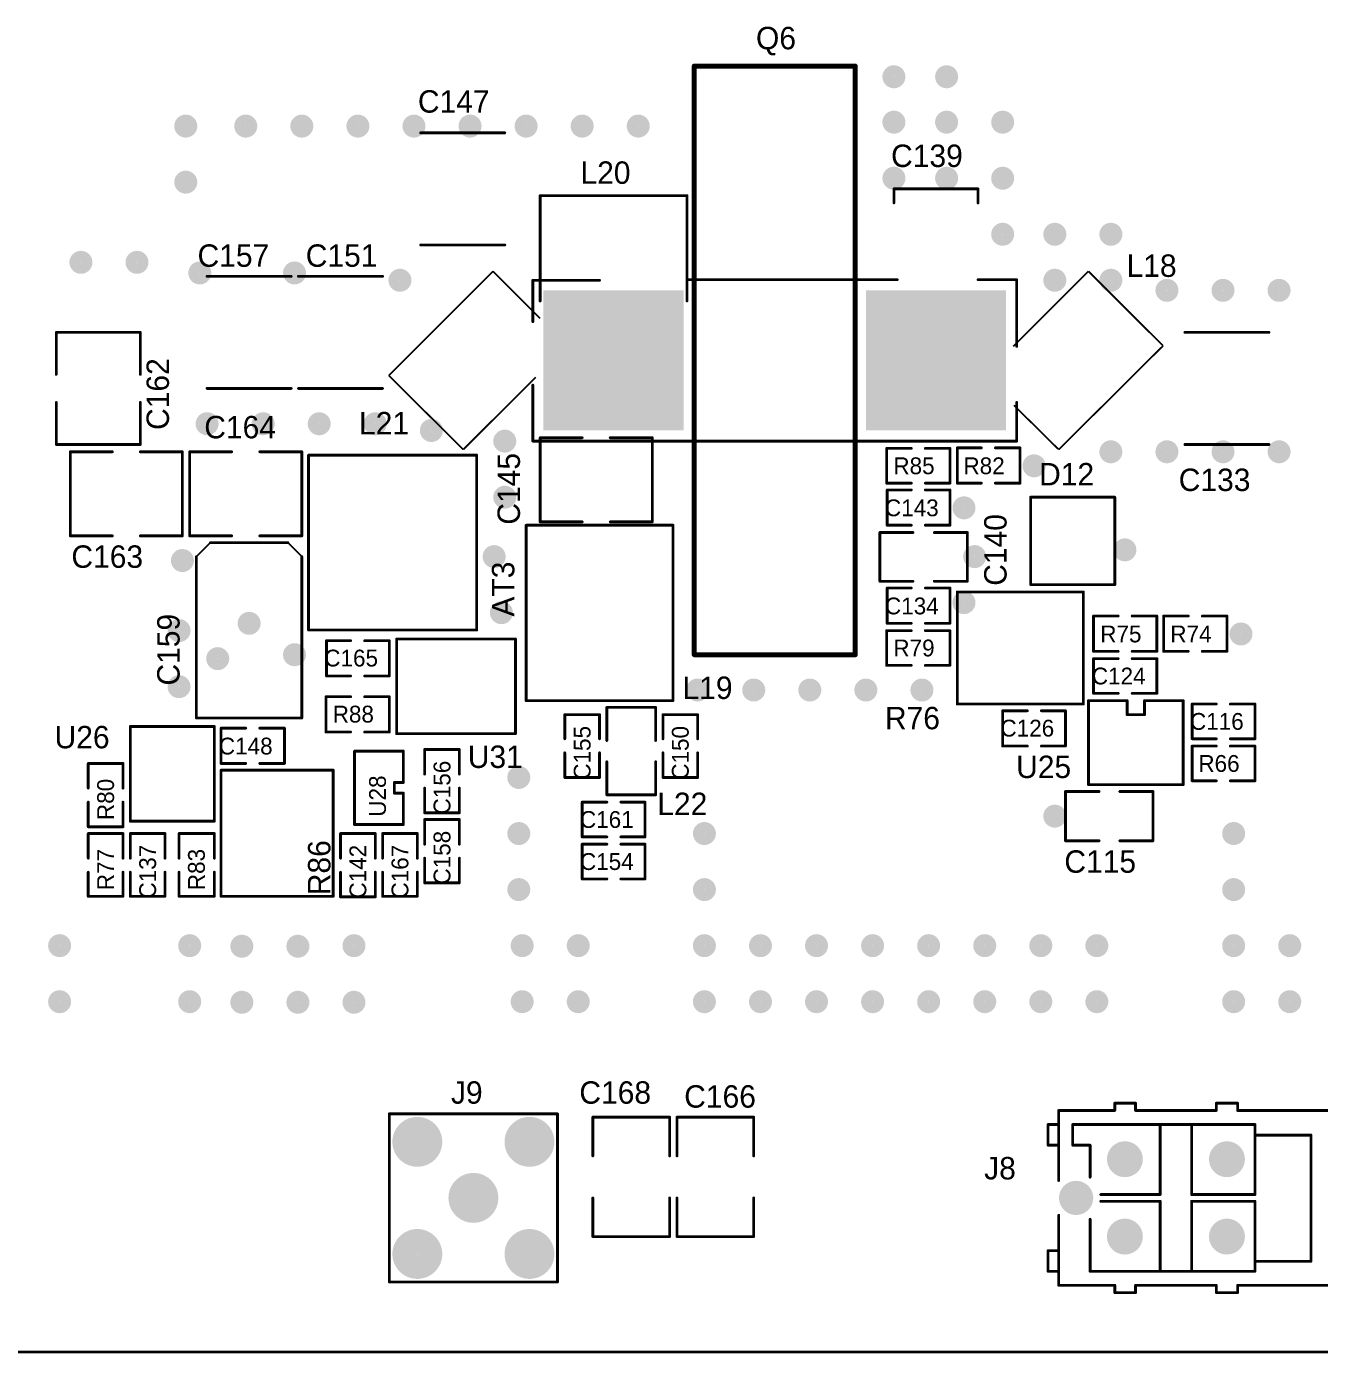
# Model space of a CAD drawing. Extents: x 3.3 to 12.8, y -4.6 to 5.5.
# Drawn here: x 7.403 to 9.709, y 0.598 to 2.965 of the extents above; entities that cross this region are included whole.
import ezdxf

# ---------------------------------------------------------------- set-up
doc = ezdxf.new("R2010")
doc.units = 0
doc.header["$MEASUREMENT"] = 0
for name, color, linetype in [('1', 5, 'CONTINUOUS'), ('12', 1, 'CONTINUOUS'), ('5', 7, 'CONTINUOUS')]:
    doc.layers.add(name, color=color, linetype=linetype)

msp = doc.modelspace()

# ---------------------------------------------------------------- linework, layer by layer
at = {"layer": '1', "const_width": 0.003}
for points in [[(8.106, 2.776), (8.256, 2.776, -1), (8.256, 2.774), (8.106, 2.774, -1), (8.106, 2.776)], [(8.95, 2.676), (9.1, 2.676, -1), (9.1, 2.674), (8.95, 2.674, -1), (8.95, 2.676)], [(8.951, 2.675), (8.951, 2.65, -1), (8.949, 2.65), (8.949, 2.675, -1), (8.951, 2.675)], [(9.101, 2.675), (9.101, 2.663, -1), (9.099, 2.663), (9.099, 2.675, -1), (9.101, 2.675)], [(8.318, 2.475), (8.318, 2.663, -1), (8.32, 2.663), (8.32, 2.475, -1), (8.318, 2.475)], [(8.581, 2.662), (8.319, 2.662, -1), (8.319, 2.664), (8.581, 2.664, -1), (8.581, 2.662)], [(8.582, 2.663), (8.582, 2.475, -1), (8.58, 2.475), (8.58, 2.663, -1), (8.582, 2.663)], [(8.95, 2.651), (8.95, 2.651, -1), (8.95, 2.649), (8.95, 2.649, -1), (8.95, 2.651)], [(9.099, 2.65), (9.099, 2.663, -1), (9.101, 2.663), (9.101, 2.65, -1), (9.099, 2.65)], [(9.1, 2.664), (9.1, 2.664, -1), (9.1, 2.662), (9.1, 2.662, -1), (9.1, 2.664)], [(8.106, 2.576), (8.256, 2.576, -1), (8.256, 2.574), (8.106, 2.574, -1), (8.106, 2.576)], [(7.725, 2.52), (7.875, 2.52, -1), (7.875, 2.518), (7.725, 2.518, -1), (7.725, 2.52)], [(7.888, 2.52), (8.038, 2.52, -1), (8.038, 2.518), (7.888, 2.518, -1), (7.888, 2.52)], [(8.235, 2.528), (8.049, 2.342, -1), (8.049, 2.342), (8.235, 2.528, -1), (8.235, 2.528)], [(8.235, 2.528), (8.319, 2.444, -1), (8.319, 2.444), (8.235, 2.528, -1), (8.235, 2.528)], [(8.305, 2.438), (8.305, 2.512, -1), (8.307, 2.512), (8.307, 2.438, -1), (8.305, 2.438)], [(8.306, 2.513), (8.425, 2.513, -1), (8.425, 2.511), (8.306, 2.511, -1), (8.306, 2.513)], [(8.956, 2.512), (8.581, 2.512, -1), (8.581, 2.514), (8.956, 2.514, -1), (8.956, 2.512)], [(9.169, 2.512), (9.1, 2.512, -1), (9.1, 2.514), (9.169, 2.514, -1), (9.169, 2.512)], [(9.297, 2.528), (9.163, 2.394, -1), (9.163, 2.394), (9.297, 2.528, -1), (9.297, 2.528)], [(9.168, 2.394), (9.168, 2.513, -1), (9.17, 2.513), (9.17, 2.394, -1), (9.168, 2.394)], [(9.297, 2.528), (9.43, 2.395, -1), (9.43, 2.395), (9.297, 2.528, -1), (9.297, 2.528)], [(7.456, 2.42), (7.606, 2.42, -1), (7.606, 2.418), (7.456, 2.418, -1), (7.456, 2.42)], [(7.455, 2.344), (7.455, 2.419, -1), (7.457, 2.419), (7.457, 2.344, -1), (7.455, 2.344)], [(7.605, 2.344), (7.605, 2.419, -1), (7.607, 2.419), (7.607, 2.344, -1), (7.605, 2.344)], [(9.619, 2.418), (9.469, 2.418, -1), (9.469, 2.42), (9.619, 2.42, -1), (9.619, 2.418)], [(9.43, 2.395), (9.244, 2.21, -1), (9.244, 2.21), (9.43, 2.395, -1), (9.43, 2.395)], [(8.182, 2.21), (8.049, 2.342, -1), (8.049, 2.342), (8.182, 2.21, -1), (8.182, 2.21)], [(7.725, 2.32), (7.875, 2.32, -1), (7.875, 2.318), (7.725, 2.318, -1), (7.725, 2.32)], [(7.888, 2.32), (8.038, 2.32, -1), (8.038, 2.318), (7.888, 2.318, -1), (7.888, 2.32)], [(8.305, 2.333), (8.182, 2.21, -1), (8.182, 2.21), (8.305, 2.333, -1), (8.305, 2.333)], [(8.311, 2.339), (8.305, 2.333, -1), (8.305, 2.333), (8.311, 2.339, -1), (8.311, 2.339)], [(8.305, 2.225), (8.305, 2.325, -1), (8.307, 2.325), (8.307, 2.225, -1), (8.305, 2.225)], [(7.457, 2.294), (7.457, 2.219, -1), (7.455, 2.219), (7.455, 2.294, -1), (7.457, 2.294)], [(7.607, 2.294), (7.607, 2.219, -1), (7.605, 2.219), (7.605, 2.294, -1), (7.607, 2.294)], [(9.168, 2.225), (9.168, 2.294, -1), (9.17, 2.294), (9.17, 2.225, -1), (9.168, 2.225)], [(9.244, 2.21), (9.164, 2.289, -1), (9.164, 2.289), (9.244, 2.21, -1), (9.244, 2.21)], [(8.306, 2.226), (9.169, 2.226, -1), (9.169, 2.224), (8.306, 2.224, -1), (8.306, 2.226)], [(8.318, 2.081), (8.318, 2.231, -1), (8.32, 2.231), (8.32, 2.081, -1), (8.318, 2.081)], [(8.394, 2.23), (8.319, 2.23, -1), (8.319, 2.232), (8.394, 2.232, -1), (8.394, 2.23)], [(8.444, 2.232), (8.519, 2.232, -1), (8.519, 2.23), (8.444, 2.23, -1), (8.444, 2.232)], [(8.518, 2.081), (8.518, 2.231, -1), (8.52, 2.231), (8.52, 2.081, -1), (8.518, 2.081)], [(7.456, 2.22), (7.606, 2.22, -1), (7.606, 2.218), (7.456, 2.218, -1), (7.456, 2.22)], [(7.482, 2.206), (7.482, 2.056, -1), (7.48, 2.056), (7.48, 2.206, -1), (7.482, 2.206)], [(7.556, 2.205), (7.481, 2.205, -1), (7.481, 2.207), (7.556, 2.207, -1), (7.556, 2.205)], [(7.606, 2.207), (7.681, 2.207, -1), (7.681, 2.205), (7.606, 2.205, -1), (7.606, 2.207)], [(7.682, 2.206), (7.682, 2.056, -1), (7.68, 2.056), (7.68, 2.206, -1), (7.682, 2.206)], [(7.695, 2.206), (7.695, 2.056, -1), (7.693, 2.056), (7.693, 2.206, -1), (7.695, 2.206)], [(7.769, 2.205), (7.694, 2.205, -1), (7.694, 2.207), (7.769, 2.207, -1), (7.769, 2.205)], [(7.819, 2.207), (7.894, 2.207, -1), (7.894, 2.205), (7.819, 2.205, -1), (7.819, 2.207)], [(7.895, 2.206), (7.895, 2.056, -1), (7.893, 2.056), (7.893, 2.206, -1), (7.895, 2.206)], [(7.906, 2.201), (8.206, 2.201, -1), (8.206, 2.199), (7.906, 2.199, -1), (7.906, 2.201)], [(7.905, 1.888), (7.905, 2.2, -1), (7.907, 2.2), (7.907, 1.888, -1), (7.905, 1.888)], [(8.205, 1.888), (8.205, 2.2, -1), (8.207, 2.2), (8.207, 1.888, -1), (8.205, 1.888)], [(8.938, 2.212), (8.938, 2.15, -1), (8.936, 2.15), (8.936, 2.212, -1), (8.938, 2.212)], [(8.937, 2.213), (8.981, 2.213, -1), (8.981, 2.211), (8.937, 2.211, -1), (8.937, 2.213)], [(9.05, 2.211), (9.006, 2.211, -1), (9.006, 2.213), (9.05, 2.213, -1), (9.05, 2.211)], [(9.051, 2.212), (9.051, 2.15, -1), (9.049, 2.15), (9.049, 2.212, -1), (9.051, 2.212)], [(9.062, 2.15), (9.062, 2.213, -1), (9.064, 2.213), (9.064, 2.15, -1), (9.062, 2.15)], [(9.063, 2.214), (9.106, 2.214, -1), (9.106, 2.212), (9.063, 2.212, -1), (9.063, 2.214)], [(9.175, 2.212), (9.131, 2.212, -1), (9.131, 2.214), (9.175, 2.214, -1), (9.175, 2.212)], [(9.174, 2.15), (9.174, 2.213, -1), (9.176, 2.213), (9.176, 2.15, -1), (9.174, 2.15)], [(9.619, 2.218), (9.469, 2.218, -1), (9.469, 2.22), (9.619, 2.22, -1), (9.619, 2.218)], [(8.937, 2.151), (8.981, 2.151, -1), (8.981, 2.149), (8.937, 2.149, -1), (8.937, 2.151)], [(8.937, 2.075), (8.937, 2.138, -1), (8.939, 2.138), (8.939, 2.075, -1), (8.937, 2.075)], [(8.938, 2.139), (8.981, 2.139, -1), (8.981, 2.137), (8.938, 2.137, -1), (8.938, 2.139)], [(9.05, 2.149), (9.006, 2.149, -1), (9.006, 2.151), (9.05, 2.151, -1), (9.05, 2.149)], [(9.05, 2.137), (9.006, 2.137, -1), (9.006, 2.139), (9.05, 2.139, -1), (9.05, 2.137)], [(9.049, 2.075), (9.049, 2.138, -1), (9.051, 2.138), (9.051, 2.075, -1), (9.049, 2.075)], [(9.063, 2.151), (9.106, 2.151, -1), (9.106, 2.149), (9.063, 2.149, -1), (9.063, 2.151)], [(9.175, 2.149), (9.131, 2.149, -1), (9.131, 2.151), (9.175, 2.151, -1), (9.175, 2.149)], [(9.193, 1.969), (9.193, 2.125, -1), (9.195, 2.125), (9.195, 1.969, -1), (9.193, 1.969)], [(9.344, 2.124), (9.194, 2.124, -1), (9.194, 2.126), (9.344, 2.126, -1), (9.344, 2.124)], [(9.343, 1.969), (9.343, 2.125, -1), (9.345, 2.125), (9.345, 1.969, -1), (9.343, 1.969)], [(8.394, 2.08), (8.319, 2.08, -1), (8.319, 2.082), (8.394, 2.082, -1), (8.394, 2.08)], [(8.444, 2.082), (8.519, 2.082, -1), (8.519, 2.08), (8.444, 2.08, -1), (8.444, 2.082)], [(8.556, 2.074), (8.294, 2.074, -1), (8.294, 2.076), (8.556, 2.076, -1), (8.556, 2.074)], [(8.293, 1.762), (8.293, 2.075, -1), (8.295, 2.075), (8.295, 1.762, -1), (8.293, 1.762)], [(8.555, 1.762), (8.555, 2.075, -1), (8.557, 2.075), (8.557, 1.762, -1), (8.555, 1.762)], [(8.926, 2.062), (8.926, 1.975, -1), (8.924, 1.975), (8.924, 2.062, -1), (8.926, 2.062)], [(8.984, 2.061), (8.925, 2.061, -1), (8.925, 2.063), (8.984, 2.063, -1), (8.984, 2.061)], [(8.938, 2.076), (8.981, 2.076, -1), (8.981, 2.074), (8.938, 2.074, -1), (8.938, 2.076)], [(9.05, 2.074), (9.006, 2.074, -1), (9.006, 2.076), (9.05, 2.076, -1), (9.05, 2.074)], [(9.022, 2.063), (9.081, 2.063, -1), (9.081, 2.061), (9.022, 2.061, -1), (9.022, 2.063)], [(9.08, 1.975), (9.08, 2.062, -1), (9.082, 2.062), (9.082, 1.975, -1), (9.08, 1.975)], [(7.556, 2.055), (7.481, 2.055, -1), (7.481, 2.057), (7.556, 2.057, -1), (7.556, 2.055)], [(7.606, 2.057), (7.681, 2.057, -1), (7.681, 2.055), (7.606, 2.055, -1), (7.606, 2.057)], [(7.769, 2.055), (7.694, 2.055, -1), (7.694, 2.057), (7.769, 2.057, -1), (7.769, 2.055)], [(7.706, 2.019), (7.731, 2.044, -1), (7.731, 2.044), (7.706, 2.019, -1), (7.706, 2.019)], [(7.869, 2.043), (7.731, 2.043, -1), (7.731, 2.045), (7.869, 2.045, -1), (7.869, 2.043)], [(7.819, 2.057), (7.894, 2.057, -1), (7.894, 2.055), (7.819, 2.055, -1), (7.819, 2.057)], [(7.894, 2.019), (7.869, 2.044, -1), (7.869, 2.044), (7.894, 2.019, -1), (7.894, 2.019)], [(7.705, 1.731), (7.705, 2.019, -1), (7.707, 2.019), (7.707, 1.731, -1), (7.705, 1.731)], [(7.893, 1.731), (7.893, 2.019, -1), (7.895, 2.019), (7.895, 1.731, -1), (7.893, 1.731)], [(8.984, 1.974), (8.925, 1.974, -1), (8.925, 1.976), (8.984, 1.976, -1), (8.984, 1.974)], [(8.937, 1.9), (8.937, 1.963, -1), (8.939, 1.963), (8.939, 1.9, -1), (8.937, 1.9)], [(8.938, 1.964), (8.981, 1.964, -1), (8.981, 1.962), (8.938, 1.962, -1), (8.938, 1.964)], [(9.05, 1.962), (9.006, 1.962, -1), (9.006, 1.964), (9.05, 1.964, -1), (9.05, 1.962)], [(9.022, 1.976), (9.081, 1.976, -1), (9.081, 1.974), (9.022, 1.974, -1), (9.022, 1.976)], [(9.049, 1.9), (9.049, 1.963, -1), (9.051, 1.963), (9.051, 1.9, -1), (9.049, 1.9)], [(9.344, 1.968), (9.194, 1.968, -1), (9.194, 1.97), (9.344, 1.97, -1), (9.344, 1.968)], [(9.063, 1.957), (9.288, 1.957, -1), (9.288, 1.955), (9.063, 1.955, -1), (9.063, 1.957)], [(9.064, 1.956), (9.064, 1.756, -1), (9.062, 1.756), (9.062, 1.956, -1), (9.064, 1.956)], [(9.289, 1.956), (9.289, 1.756, -1), (9.287, 1.756), (9.287, 1.956, -1), (9.289, 1.956)], [(8.938, 1.901), (8.981, 1.901, -1), (8.981, 1.899), (8.938, 1.899, -1), (8.938, 1.901)], [(9.05, 1.899), (9.006, 1.899, -1), (9.006, 1.901), (9.05, 1.901, -1), (9.05, 1.899)], [(9.307, 1.913), (9.307, 1.85, -1), (9.305, 1.85), (9.305, 1.913, -1), (9.307, 1.913)], [(9.306, 1.914), (9.35, 1.914, -1), (9.35, 1.912), (9.306, 1.912, -1), (9.306, 1.914)], [(9.419, 1.912), (9.375, 1.912, -1), (9.375, 1.914), (9.419, 1.914, -1), (9.419, 1.912)], [(9.42, 1.913), (9.42, 1.85, -1), (9.418, 1.85), (9.418, 1.913, -1), (9.42, 1.913)], [(9.432, 1.913), (9.432, 1.85, -1), (9.43, 1.85), (9.43, 1.913, -1), (9.432, 1.913)], [(9.431, 1.914), (9.475, 1.914, -1), (9.475, 1.912), (9.431, 1.912, -1), (9.431, 1.914)], [(9.544, 1.912), (9.5, 1.912, -1), (9.5, 1.914), (9.544, 1.914, -1), (9.544, 1.912)], [(9.545, 1.913), (9.545, 1.85, -1), (9.543, 1.85), (9.543, 1.913, -1), (9.545, 1.913)], [(7.906, 1.889), (8.206, 1.889, -1), (8.206, 1.887), (7.906, 1.887, -1), (7.906, 1.889)], [(7.937, 1.806), (7.937, 1.869, -1), (7.939, 1.869), (7.939, 1.806, -1), (7.937, 1.806)], [(7.938, 1.87), (7.981, 1.87, -1), (7.981, 1.868), (7.938, 1.868, -1), (7.938, 1.87)], [(8.05, 1.868), (8.006, 1.868, -1), (8.006, 1.87), (8.05, 1.87, -1), (8.05, 1.868)], [(8.049, 1.806), (8.049, 1.869, -1), (8.051, 1.869), (8.051, 1.806, -1), (8.049, 1.806)], [(8.063, 1.873), (8.275, 1.873, -1), (8.275, 1.871), (8.063, 1.871, -1), (8.063, 1.873)], [(8.062, 1.703), (8.062, 1.872, -1), (8.064, 1.872), (8.064, 1.703, -1), (8.062, 1.703)], [(8.274, 1.703), (8.274, 1.872, -1), (8.276, 1.872), (8.276, 1.703, -1), (8.274, 1.703)], [(8.938, 1.887), (8.938, 1.825, -1), (8.936, 1.825), (8.936, 1.887, -1), (8.938, 1.887)], [(8.937, 1.888), (8.981, 1.888, -1), (8.981, 1.886), (8.937, 1.886, -1), (8.937, 1.888)], [(9.05, 1.886), (9.006, 1.886, -1), (9.006, 1.888), (9.05, 1.888, -1), (9.05, 1.886)], [(9.051, 1.887), (9.051, 1.825, -1), (9.049, 1.825), (9.049, 1.887, -1), (9.051, 1.887)], [(9.306, 1.851), (9.35, 1.851, -1), (9.35, 1.849), (9.306, 1.849, -1), (9.306, 1.851)], [(9.419, 1.849), (9.375, 1.849, -1), (9.375, 1.851), (9.419, 1.851, -1), (9.419, 1.849)], [(9.431, 1.851), (9.475, 1.851, -1), (9.475, 1.849), (9.431, 1.849, -1), (9.431, 1.851)], [(9.544, 1.849), (9.5, 1.849, -1), (9.5, 1.851), (9.544, 1.851, -1), (9.544, 1.849)], [(8.937, 1.826), (8.981, 1.826, -1), (8.981, 1.824), (8.937, 1.824, -1), (8.937, 1.826)], [(9.05, 1.824), (9.006, 1.824, -1), (9.006, 1.826), (9.05, 1.826, -1), (9.05, 1.824)], [(9.307, 1.837), (9.307, 1.775, -1), (9.305, 1.775), (9.305, 1.837, -1), (9.307, 1.837)], [(9.306, 1.838), (9.35, 1.838, -1), (9.35, 1.836), (9.306, 1.836, -1), (9.306, 1.838)], [(9.419, 1.836), (9.375, 1.836, -1), (9.375, 1.838), (9.419, 1.838, -1), (9.419, 1.836)], [(9.42, 1.837), (9.42, 1.775, -1), (9.418, 1.775), (9.418, 1.837, -1), (9.42, 1.837)], [(7.938, 1.807), (7.981, 1.807, -1), (7.981, 1.805), (7.938, 1.805, -1), (7.938, 1.807)], [(8.05, 1.805), (8.006, 1.805, -1), (8.006, 1.807), (8.05, 1.807, -1), (8.05, 1.805)], [(9.306, 1.776), (9.35, 1.776, -1), (9.35, 1.774), (9.306, 1.774, -1), (9.306, 1.776)], [(9.419, 1.774), (9.375, 1.774, -1), (9.375, 1.776), (9.419, 1.776, -1), (9.419, 1.774)], [(7.938, 1.769), (7.938, 1.706, -1), (7.936, 1.706), (7.936, 1.769, -1), (7.938, 1.769)], [(7.937, 1.77), (7.981, 1.77, -1), (7.981, 1.768), (7.937, 1.768, -1), (7.937, 1.77)], [(8.05, 1.768), (8.006, 1.768, -1), (8.006, 1.77), (8.05, 1.77, -1), (8.05, 1.768)], [(8.051, 1.769), (8.051, 1.706, -1), (8.049, 1.706), (8.049, 1.769, -1), (8.051, 1.769)], [(8.556, 1.761), (8.294, 1.761, -1), (8.294, 1.763), (8.556, 1.763, -1), (8.556, 1.761)], [(8.525, 1.749), (8.438, 1.749, -1), (8.438, 1.751), (8.525, 1.751, -1), (8.525, 1.749)], [(8.439, 1.75), (8.439, 1.691, -1), (8.437, 1.691), (8.437, 1.75, -1), (8.439, 1.75)], [(8.526, 1.75), (8.526, 1.691, -1), (8.524, 1.691), (8.524, 1.75, -1), (8.526, 1.75)], [(9.063, 1.757), (9.288, 1.757, -1), (9.288, 1.755), (9.063, 1.755, -1), (9.063, 1.757)], [(9.296, 1.612), (9.296, 1.762, -1), (9.298, 1.762), (9.298, 1.612, -1), (9.296, 1.612)], [(9.297, 1.763), (9.366, 1.763, -1), (9.366, 1.761), (9.297, 1.761, -1), (9.297, 1.763)], [(9.367, 1.762), (9.367, 1.737, -1), (9.365, 1.737), (9.365, 1.762, -1), (9.367, 1.762)], [(9.466, 1.761), (9.397, 1.761, -1), (9.397, 1.763), (9.466, 1.763, -1), (9.466, 1.761)], [(9.398, 1.762), (9.398, 1.737, -1), (9.396, 1.737), (9.396, 1.762, -1), (9.398, 1.762)], [(9.465, 1.612), (9.465, 1.762, -1), (9.467, 1.762), (9.467, 1.612, -1), (9.465, 1.612)], [(9.481, 1.694), (9.481, 1.756, -1), (9.483, 1.756), (9.483, 1.694, -1), (9.481, 1.694)], [(9.482, 1.757), (9.525, 1.757, -1), (9.525, 1.755), (9.482, 1.755, -1), (9.482, 1.757)], [(9.594, 1.755), (9.55, 1.755, -1), (9.55, 1.757), (9.594, 1.757, -1), (9.594, 1.755)], [(9.593, 1.694), (9.593, 1.756, -1), (9.595, 1.756), (9.595, 1.694, -1), (9.593, 1.694)], [(7.894, 1.73), (7.706, 1.73, -1), (7.706, 1.732), (7.894, 1.732, -1), (7.894, 1.73)], [(8.363, 1.738), (8.425, 1.738, -1), (8.425, 1.736), (8.363, 1.736, -1), (8.363, 1.738)], [(8.364, 1.737), (8.364, 1.694, -1), (8.362, 1.694), (8.362, 1.737, -1), (8.364, 1.737)], [(8.426, 1.737), (8.426, 1.694, -1), (8.424, 1.694), (8.424, 1.737, -1), (8.426, 1.737)], [(8.538, 1.738), (8.6, 1.738, -1), (8.6, 1.736), (8.538, 1.736, -1), (8.538, 1.738)], [(8.539, 1.737), (8.539, 1.694, -1), (8.537, 1.694), (8.537, 1.737, -1), (8.539, 1.737)], [(8.601, 1.737), (8.601, 1.694, -1), (8.599, 1.694), (8.599, 1.737, -1), (8.601, 1.737)], [(9.145, 1.744), (9.145, 1.681, -1), (9.143, 1.681), (9.143, 1.744, -1), (9.145, 1.744)], [(9.144, 1.745), (9.188, 1.745, -1), (9.188, 1.743), (9.144, 1.743, -1), (9.144, 1.745)], [(9.256, 1.743), (9.213, 1.743, -1), (9.213, 1.745), (9.256, 1.745, -1), (9.256, 1.743)], [(9.257, 1.744), (9.257, 1.681, -1), (9.255, 1.681), (9.255, 1.744, -1), (9.257, 1.744)], [(9.397, 1.736), (9.366, 1.736, -1), (9.366, 1.738), (9.397, 1.738, -1), (9.397, 1.736)], [(7.738, 1.715), (7.588, 1.715, -1), (7.588, 1.717), (7.738, 1.717, -1), (7.738, 1.715)], [(7.587, 1.547), (7.587, 1.716, -1), (7.589, 1.716), (7.589, 1.547, -1), (7.587, 1.547)], [(7.737, 1.547), (7.737, 1.716, -1), (7.739, 1.716), (7.739, 1.547, -1), (7.737, 1.547)], [(7.749, 1.65), (7.749, 1.713, -1), (7.751, 1.713), (7.751, 1.65, -1), (7.749, 1.65)], [(7.75, 1.714), (7.794, 1.714, -1), (7.794, 1.712), (7.75, 1.712, -1), (7.75, 1.714)], [(7.863, 1.712), (7.819, 1.712, -1), (7.819, 1.714), (7.863, 1.714, -1), (7.863, 1.712)], [(7.862, 1.65), (7.862, 1.713, -1), (7.864, 1.713), (7.864, 1.65, -1), (7.862, 1.65)], [(7.937, 1.707), (7.981, 1.707, -1), (7.981, 1.705), (7.937, 1.705, -1), (7.937, 1.707)], [(8.05, 1.705), (8.006, 1.705, -1), (8.006, 1.707), (8.05, 1.707, -1), (8.05, 1.705)], [(8.063, 1.704), (8.275, 1.704, -1), (8.275, 1.702), (8.063, 1.702, -1), (8.063, 1.704)], [(9.144, 1.682), (9.188, 1.682, -1), (9.188, 1.68), (9.144, 1.68, -1), (9.144, 1.682)], [(9.256, 1.68), (9.213, 1.68, -1), (9.213, 1.682), (9.256, 1.682, -1), (9.256, 1.68)], [(9.482, 1.695), (9.525, 1.695, -1), (9.525, 1.693), (9.482, 1.693, -1), (9.482, 1.695)], [(9.481, 1.619), (9.481, 1.681, -1), (9.483, 1.681), (9.483, 1.619, -1), (9.481, 1.619)], [(9.482, 1.682), (9.525, 1.682, -1), (9.525, 1.68), (9.482, 1.68, -1), (9.482, 1.682)], [(9.594, 1.693), (9.55, 1.693, -1), (9.55, 1.695), (9.594, 1.695, -1), (9.594, 1.693)], [(9.594, 1.68), (9.55, 1.68, -1), (9.55, 1.682), (9.594, 1.682, -1), (9.594, 1.68)], [(9.593, 1.619), (9.593, 1.681, -1), (9.595, 1.681), (9.595, 1.619, -1), (9.593, 1.619)], [(7.987, 1.541), (7.987, 1.672, -1), (7.989, 1.672), (7.989, 1.541, -1), (7.987, 1.541)], [(7.988, 1.673), (8.075, 1.673, -1), (8.075, 1.671), (7.988, 1.671, -1), (7.988, 1.673)], [(8.076, 1.672), (8.076, 1.616, -1), (8.074, 1.616), (8.074, 1.672, -1), (8.076, 1.672)], [(8.113, 1.676), (8.175, 1.676, -1), (8.175, 1.674), (8.113, 1.674, -1), (8.113, 1.676)], [(8.114, 1.675), (8.114, 1.631, -1), (8.112, 1.631), (8.112, 1.675, -1), (8.114, 1.675)], [(8.176, 1.675), (8.176, 1.631, -1), (8.174, 1.631), (8.174, 1.675, -1), (8.176, 1.675)], [(8.362, 1.625), (8.362, 1.669, -1), (8.364, 1.669), (8.364, 1.625, -1), (8.362, 1.625)], [(8.424, 1.625), (8.424, 1.669, -1), (8.426, 1.669), (8.426, 1.625, -1), (8.424, 1.625)], [(8.537, 1.625), (8.537, 1.669, -1), (8.539, 1.669), (8.539, 1.625, -1), (8.537, 1.625)], [(8.599, 1.625), (8.599, 1.669, -1), (8.601, 1.669), (8.601, 1.625, -1), (8.599, 1.625)], [(7.513, 1.651), (7.575, 1.651, -1), (7.575, 1.649), (7.513, 1.649, -1), (7.513, 1.651)], [(7.514, 1.65), (7.514, 1.606, -1), (7.512, 1.606), (7.512, 1.65, -1), (7.514, 1.65)], [(7.576, 1.65), (7.576, 1.606, -1), (7.574, 1.606), (7.574, 1.65, -1), (7.576, 1.65)], [(7.75, 1.651), (7.794, 1.651, -1), (7.794, 1.649), (7.75, 1.649, -1), (7.75, 1.651)], [(7.749, 1.413), (7.749, 1.638, -1), (7.751, 1.638), (7.751, 1.413, -1), (7.749, 1.413)], [(7.75, 1.639), (7.95, 1.639, -1), (7.95, 1.637), (7.75, 1.637, -1), (7.75, 1.639)], [(7.863, 1.649), (7.819, 1.649, -1), (7.819, 1.651), (7.863, 1.651, -1), (7.863, 1.649)], [(7.949, 1.413), (7.949, 1.638, -1), (7.951, 1.638), (7.951, 1.413, -1), (7.949, 1.413)], [(8.437, 1.594), (8.437, 1.653, -1), (8.439, 1.653), (8.439, 1.594, -1), (8.437, 1.594)], [(8.524, 1.594), (8.524, 1.653, -1), (8.526, 1.653), (8.526, 1.594, -1), (8.524, 1.594)], [(8.075, 1.615), (8.059, 1.615, -1), (8.059, 1.617), (8.075, 1.617, -1), (8.075, 1.615)], [(8.06, 1.616), (8.06, 1.597, -1), (8.058, 1.597), (8.058, 1.616, -1), (8.06, 1.616)], [(8.363, 1.626), (8.425, 1.626, -1), (8.425, 1.624), (8.363, 1.624, -1), (8.363, 1.626)], [(8.538, 1.626), (8.6, 1.626, -1), (8.6, 1.624), (8.538, 1.624, -1), (8.538, 1.626)], [(9.297, 1.613), (9.466, 1.613, -1), (9.466, 1.611), (9.297, 1.611, -1), (9.297, 1.613)], [(9.482, 1.62), (9.525, 1.62, -1), (9.525, 1.618), (9.482, 1.618, -1), (9.482, 1.62)], [(9.594, 1.618), (9.55, 1.618, -1), (9.55, 1.62), (9.594, 1.62, -1), (9.594, 1.618)], [(8.075, 1.596), (8.059, 1.596, -1), (8.059, 1.598), (8.075, 1.598, -1), (8.075, 1.596)], [(8.074, 1.541), (8.074, 1.597, -1), (8.076, 1.597), (8.076, 1.541, -1), (8.074, 1.541)], [(8.112, 1.562), (8.112, 1.606, -1), (8.114, 1.606), (8.114, 1.562, -1), (8.112, 1.562)], [(8.174, 1.562), (8.174, 1.606, -1), (8.176, 1.606), (8.176, 1.562, -1), (8.174, 1.562)], [(8.525, 1.593), (8.438, 1.593, -1), (8.438, 1.595), (8.525, 1.595, -1), (8.525, 1.593)], [(9.257, 1.6), (9.257, 1.512, -1), (9.255, 1.512), (9.255, 1.6, -1), (9.257, 1.6)], [(9.316, 1.599), (9.256, 1.599, -1), (9.256, 1.601), (9.316, 1.601, -1), (9.316, 1.599)], [(9.353, 1.601), (9.412, 1.601, -1), (9.412, 1.599), (9.353, 1.599, -1), (9.353, 1.601)], [(9.411, 1.512), (9.411, 1.6, -1), (9.413, 1.6), (9.413, 1.512, -1), (9.411, 1.512)], [(7.512, 1.537), (7.512, 1.581, -1), (7.514, 1.581), (7.514, 1.537, -1), (7.512, 1.537)], [(7.574, 1.537), (7.574, 1.581, -1), (7.576, 1.581), (7.576, 1.537, -1), (7.574, 1.537)], [(8.113, 1.563), (8.175, 1.563, -1), (8.175, 1.561), (8.113, 1.561, -1), (8.113, 1.563)], [(8.395, 1.581), (8.395, 1.519, -1), (8.393, 1.519), (8.393, 1.581, -1), (8.395, 1.581)], [(8.394, 1.582), (8.438, 1.582, -1), (8.438, 1.58), (8.394, 1.58, -1), (8.394, 1.582)], [(8.506, 1.58), (8.463, 1.58, -1), (8.463, 1.582), (8.506, 1.582, -1), (8.506, 1.58)], [(8.507, 1.581), (8.507, 1.519, -1), (8.505, 1.519), (8.505, 1.581, -1), (8.507, 1.581)], [(7.513, 1.538), (7.575, 1.538, -1), (7.575, 1.536), (7.513, 1.536, -1), (7.513, 1.538)], [(7.738, 1.546), (7.588, 1.546, -1), (7.588, 1.548), (7.738, 1.548, -1), (7.738, 1.546)], [(7.988, 1.542), (8.075, 1.542, -1), (8.075, 1.54), (7.988, 1.54, -1), (7.988, 1.542)], [(8.113, 1.551), (8.175, 1.551, -1), (8.175, 1.549), (8.113, 1.549, -1), (8.113, 1.551)], [(8.114, 1.55), (8.114, 1.506, -1), (8.112, 1.506), (8.112, 1.55, -1), (8.114, 1.55)], [(8.176, 1.55), (8.176, 1.506, -1), (8.174, 1.506), (8.174, 1.55, -1), (8.176, 1.55)], [(7.575, 1.524), (7.513, 1.524, -1), (7.513, 1.526), (7.575, 1.526, -1), (7.575, 1.524)], [(7.514, 1.525), (7.514, 1.481, -1), (7.512, 1.481), (7.512, 1.525, -1), (7.514, 1.525)], [(7.576, 1.525), (7.576, 1.481, -1), (7.574, 1.481), (7.574, 1.525, -1), (7.576, 1.525)], [(7.65, 1.524), (7.588, 1.524, -1), (7.588, 1.526), (7.65, 1.526, -1), (7.65, 1.524)], [(7.589, 1.525), (7.589, 1.481, -1), (7.587, 1.481), (7.587, 1.525, -1), (7.589, 1.525)], [(7.651, 1.525), (7.651, 1.481, -1), (7.649, 1.481), (7.649, 1.525, -1), (7.651, 1.525)], [(7.738, 1.524), (7.675, 1.524, -1), (7.675, 1.526), (7.738, 1.526, -1), (7.738, 1.524)], [(7.676, 1.525), (7.676, 1.481, -1), (7.674, 1.481), (7.674, 1.525, -1), (7.676, 1.525)], [(7.739, 1.525), (7.739, 1.481, -1), (7.737, 1.481), (7.737, 1.525, -1), (7.739, 1.525)], [(7.963, 1.526), (8.025, 1.526, -1), (8.025, 1.524), (7.963, 1.524, -1), (7.963, 1.526)], [(7.964, 1.525), (7.964, 1.481, -1), (7.962, 1.481), (7.962, 1.525, -1), (7.964, 1.525)], [(8.026, 1.525), (8.026, 1.481, -1), (8.024, 1.481), (8.024, 1.525, -1), (8.026, 1.525)], [(8.1, 1.524), (8.038, 1.524, -1), (8.038, 1.526), (8.1, 1.526, -1), (8.1, 1.524)], [(8.039, 1.525), (8.039, 1.481, -1), (8.037, 1.481), (8.037, 1.525, -1), (8.039, 1.525)], [(8.101, 1.525), (8.101, 1.481, -1), (8.099, 1.481), (8.099, 1.525, -1), (8.101, 1.525)], [(8.394, 1.52), (8.438, 1.52, -1), (8.438, 1.518), (8.394, 1.518, -1), (8.394, 1.52)], [(8.506, 1.518), (8.463, 1.518, -1), (8.463, 1.52), (8.506, 1.52, -1), (8.506, 1.518)], [(8.395, 1.506), (8.395, 1.444, -1), (8.393, 1.444), (8.393, 1.506, -1), (8.395, 1.506)], [(8.394, 1.507), (8.438, 1.507, -1), (8.438, 1.505), (8.394, 1.505, -1), (8.394, 1.507)], [(8.506, 1.505), (8.463, 1.505, -1), (8.463, 1.507), (8.506, 1.507, -1), (8.506, 1.505)], [(8.507, 1.506), (8.507, 1.444, -1), (8.505, 1.444), (8.505, 1.506, -1), (8.507, 1.506)], [(9.316, 1.511), (9.256, 1.511, -1), (9.256, 1.513), (9.316, 1.513, -1), (9.316, 1.511)], [(9.353, 1.513), (9.412, 1.513, -1), (9.412, 1.511), (9.353, 1.511, -1), (9.353, 1.513)], [(8.112, 1.437), (8.112, 1.481, -1), (8.114, 1.481), (8.114, 1.437, -1), (8.112, 1.437)], [(8.174, 1.437), (8.174, 1.481, -1), (8.176, 1.481), (8.176, 1.437, -1), (8.174, 1.437)], [(7.512, 1.413), (7.512, 1.456, -1), (7.514, 1.456), (7.514, 1.413, -1), (7.512, 1.413)], [(7.574, 1.413), (7.574, 1.456, -1), (7.576, 1.456), (7.576, 1.413, -1), (7.574, 1.413)], [(7.587, 1.413), (7.587, 1.456, -1), (7.589, 1.456), (7.589, 1.413, -1), (7.587, 1.413)], [(7.649, 1.413), (7.649, 1.456, -1), (7.651, 1.456), (7.651, 1.413, -1), (7.649, 1.413)], [(7.674, 1.413), (7.674, 1.456, -1), (7.676, 1.456), (7.676, 1.413, -1), (7.674, 1.413)], [(7.737, 1.413), (7.737, 1.456, -1), (7.739, 1.456), (7.739, 1.413, -1), (7.737, 1.413)], [(7.962, 1.412), (7.962, 1.456, -1), (7.964, 1.456), (7.964, 1.412, -1), (7.962, 1.412)], [(8.024, 1.412), (8.024, 1.456, -1), (8.026, 1.456), (8.026, 1.412, -1), (8.024, 1.412)], [(8.037, 1.413), (8.037, 1.456, -1), (8.039, 1.456), (8.039, 1.413, -1), (8.037, 1.413)], [(8.099, 1.413), (8.099, 1.456, -1), (8.101, 1.456), (8.101, 1.413, -1), (8.099, 1.413)], [(8.394, 1.445), (8.438, 1.445, -1), (8.438, 1.443), (8.394, 1.443, -1), (8.394, 1.445)], [(8.506, 1.443), (8.463, 1.443, -1), (8.463, 1.445), (8.506, 1.445, -1), (8.506, 1.443)], [(8.113, 1.438), (8.175, 1.438, -1), (8.175, 1.436), (8.113, 1.436, -1), (8.113, 1.438)], [(7.575, 1.412), (7.513, 1.412, -1), (7.513, 1.414), (7.575, 1.414, -1), (7.575, 1.412)], [(7.65, 1.412), (7.588, 1.412, -1), (7.588, 1.414), (7.65, 1.414, -1), (7.65, 1.412)], [(7.738, 1.412), (7.675, 1.412, -1), (7.675, 1.414), (7.738, 1.414, -1), (7.738, 1.412)], [(7.75, 1.414), (7.95, 1.414, -1), (7.95, 1.412), (7.75, 1.412, -1), (7.75, 1.414)], [(7.963, 1.413), (8.025, 1.413, -1), (8.025, 1.411), (7.963, 1.411, -1), (7.963, 1.413)], [(8.1, 1.412), (8.038, 1.412, -1), (8.038, 1.414), (8.1, 1.414, -1), (8.1, 1.412)], [(9.343, 1.031), (9.343, 1.044, -1), (9.345, 1.044), (9.345, 1.031, -1), (9.343, 1.031)], [(9.344, 1.045), (9.381, 1.045, -1), (9.381, 1.043), (9.344, 1.043, -1), (9.344, 1.045)], [(9.38, 1.031), (9.38, 1.044, -1), (9.382, 1.044), (9.382, 1.031, -1), (9.38, 1.031)], [(9.563, 1.043), (9.525, 1.043, -1), (9.525, 1.045), (9.563, 1.045, -1), (9.563, 1.043)], [(9.524, 1.031), (9.524, 1.044, -1), (9.526, 1.044), (9.526, 1.031, -1), (9.524, 1.031)], [(9.562, 1.031), (9.562, 1.044, -1), (9.564, 1.044), (9.564, 1.031, -1), (9.562, 1.031)], [(8.05, 1.026), (8.35, 1.026, -1), (8.35, 1.024), (8.05, 1.024, -1), (8.05, 1.026)], [(8.049, 0.725), (8.049, 1.025, -1), (8.051, 1.025), (8.051, 0.725, -1), (8.049, 0.725)], [(8.349, 0.725), (8.349, 1.025, -1), (8.351, 1.025), (8.351, 0.725, -1), (8.349, 0.725)], [(8.413, 1.02), (8.55, 1.02, -1), (8.55, 1.018), (8.413, 1.018, -1), (8.413, 1.02)], [(8.412, 0.95), (8.412, 1.019, -1), (8.414, 1.019), (8.414, 0.95, -1), (8.412, 0.95)], [(8.549, 0.95), (8.549, 1.019, -1), (8.551, 1.019), (8.551, 0.95, -1), (8.549, 0.95)], [(8.563, 1.02), (8.7, 1.02, -1), (8.7, 1.018), (8.563, 1.018, -1), (8.563, 1.02)], [(8.562, 0.95), (8.562, 1.019, -1), (8.564, 1.019), (8.564, 0.95, -1), (8.562, 0.95)], [(8.699, 0.95), (8.699, 1.019, -1), (8.701, 1.019), (8.701, 0.95, -1), (8.699, 0.95)], [(9.344, 1.03), (9.244, 1.03, -1), (9.244, 1.032), (9.344, 1.032, -1), (9.344, 1.03)], [(9.245, 1.031), (9.245, 0.906, -1), (9.243, 0.906), (9.243, 1.031, -1), (9.245, 1.031)], [(9.381, 1.032), (9.525, 1.032, -1), (9.525, 1.03), (9.381, 1.03, -1), (9.381, 1.032)], [(9.563, 1.032), (9.731, 1.032, -1), (9.731, 1.03), (9.563, 1.03, -1), (9.563, 1.032)], [(9.244, 1.005), (9.225, 1.005, -1), (9.225, 1.007), (9.244, 1.007, -1), (9.244, 1.005)], [(9.224, 0.969), (9.224, 1.006, -1), (9.226, 1.006), (9.226, 0.969, -1), (9.224, 0.969)], [(9.27, 1.006), (9.27, 0.969, -1), (9.268, 0.969), (9.268, 1.006, -1), (9.27, 1.006)], [(9.269, 1.007), (9.594, 1.007, -1), (9.594, 1.005), (9.269, 1.005, -1), (9.269, 1.007)], [(9.424, 0.881), (9.424, 1.006, -1), (9.426, 1.006), (9.426, 0.881, -1), (9.424, 0.881)], [(9.48, 0.881), (9.48, 1.006, -1), (9.482, 1.006), (9.482, 0.881, -1), (9.48, 0.881)], [(9.595, 1.006), (9.595, 0.881, -1), (9.593, 0.881), (9.593, 1.006, -1), (9.595, 1.006)], [(9.595, 1.006), (9.595, 0.987, -1), (9.593, 0.987), (9.593, 1.006, -1), (9.595, 1.006)], [(9.225, 0.97), (9.244, 0.97, -1), (9.244, 0.968), (9.225, 0.968, -1), (9.225, 0.97)], [(9.269, 0.97), (9.3, 0.97, -1), (9.3, 0.968), (9.269, 0.968, -1), (9.269, 0.97)], [(9.301, 0.969), (9.301, 0.912, -1), (9.299, 0.912), (9.299, 0.969, -1), (9.301, 0.969)], [(9.694, 0.986), (9.594, 0.986, -1), (9.594, 0.988), (9.694, 0.988, -1), (9.694, 0.986)], [(9.695, 0.987), (9.695, 0.762, -1), (9.693, 0.762), (9.693, 0.987, -1), (9.695, 0.987)], [(8.414, 0.875), (8.414, 0.806, -1), (8.412, 0.806), (8.412, 0.875, -1), (8.414, 0.875)], [(8.551, 0.875), (8.551, 0.806, -1), (8.549, 0.806), (8.549, 0.875, -1), (8.551, 0.875)], [(8.564, 0.875), (8.564, 0.806, -1), (8.562, 0.806), (8.562, 0.875, -1), (8.564, 0.875)], [(8.701, 0.875), (8.701, 0.806, -1), (8.699, 0.806), (8.699, 0.875, -1), (8.701, 0.875)], [(9.425, 0.88), (9.319, 0.88, -1), (9.319, 0.882), (9.425, 0.882, -1), (9.425, 0.88)], [(9.594, 0.88), (9.481, 0.88, -1), (9.481, 0.882), (9.594, 0.882, -1), (9.594, 0.88)], [(9.425, 0.868), (9.319, 0.868, -1), (9.319, 0.87), (9.425, 0.87, -1), (9.425, 0.868)], [(9.426, 0.869), (9.426, 0.744, -1), (9.424, 0.744), (9.424, 0.869, -1), (9.426, 0.869)], [(9.594, 0.868), (9.481, 0.868, -1), (9.481, 0.87), (9.594, 0.87, -1), (9.594, 0.868)], [(9.482, 0.869), (9.482, 0.744, -1), (9.48, 0.744), (9.48, 0.869, -1), (9.482, 0.869)], [(9.595, 0.869), (9.595, 0.744, -1), (9.593, 0.744), (9.593, 0.869, -1), (9.595, 0.869)], [(9.243, 0.719), (9.243, 0.844, -1), (9.245, 0.844), (9.245, 0.719, -1), (9.243, 0.719)], [(9.301, 0.837), (9.301, 0.744, -1), (9.299, 0.744), (9.299, 0.837, -1), (9.301, 0.837)], [(8.413, 0.807), (8.55, 0.807, -1), (8.55, 0.805), (8.413, 0.805, -1), (8.413, 0.807)], [(8.563, 0.807), (8.7, 0.807, -1), (8.7, 0.805), (8.563, 0.805, -1), (8.563, 0.807)], [(9.224, 0.744), (9.224, 0.781, -1), (9.226, 0.781), (9.226, 0.744, -1), (9.224, 0.744)], [(9.225, 0.782), (9.244, 0.782, -1), (9.244, 0.78), (9.225, 0.78, -1), (9.225, 0.782)], [(9.694, 0.761), (9.594, 0.761, -1), (9.594, 0.763), (9.694, 0.763, -1), (9.694, 0.761)], [(9.593, 0.744), (9.593, 0.762, -1), (9.595, 0.762), (9.595, 0.744, -1), (9.593, 0.744)], [(9.225, 0.745), (9.244, 0.745, -1), (9.244, 0.743), (9.225, 0.743, -1), (9.225, 0.745)], [(9.594, 0.743), (9.3, 0.743, -1), (9.3, 0.745), (9.594, 0.745, -1), (9.594, 0.743)], [(8.05, 0.726), (8.35, 0.726, -1), (8.35, 0.724), (8.05, 0.724, -1), (8.05, 0.726)], [(9.344, 0.718), (9.244, 0.718, -1), (9.244, 0.72), (9.344, 0.72, -1), (9.344, 0.718)], [(9.343, 0.706), (9.343, 0.719, -1), (9.345, 0.719), (9.345, 0.706, -1), (9.343, 0.706)], [(9.525, 0.718), (9.381, 0.718, -1), (9.381, 0.72), (9.525, 0.72, -1), (9.525, 0.718)], [(9.38, 0.706), (9.38, 0.719, -1), (9.382, 0.719), (9.382, 0.706, -1), (9.38, 0.706)], [(9.524, 0.706), (9.524, 0.719, -1), (9.526, 0.719), (9.526, 0.706, -1), (9.524, 0.706)], [(9.564, 0.719), (9.564, 0.706, -1), (9.562, 0.706), (9.562, 0.719, -1), (9.564, 0.719)], [(9.563, 0.72), (9.731, 0.72, -1), (9.731, 0.718), (9.563, 0.718, -1), (9.563, 0.72)], [(9.381, 0.705), (9.344, 0.705, -1), (9.344, 0.707), (9.381, 0.707, -1), (9.381, 0.705)], [(9.563, 0.705), (9.525, 0.705, -1), (9.525, 0.707), (9.563, 0.707, -1), (9.563, 0.705)]]:
    msp.add_lwpolyline(points, format="xyb", dxfattribs=at)
at = {"layer": '5'}
for points, const_width in [([(8.594, 2.896), (8.881, 2.896, -1), (8.881, 2.892), (8.594, 2.892, -1), (8.594, 2.896)], 0.005), ([(8.596, 2.894), (8.596, 1.844, -1), (8.592, 1.844), (8.592, 2.894, -1), (8.596, 2.894)], 0.005), ([(8.883, 2.894), (8.883, 1.844, -1), (8.879, 1.844), (8.879, 2.894, -1), (8.883, 2.894)], 0.005), ([(8.95, 2.885), (8.95, 2.885, -1), (8.95, 2.865), (8.95, 2.865, -1), (8.95, 2.885)], 0.021), ([(9.044, 2.885), (9.044, 2.885, -1), (9.044, 2.865), (9.044, 2.865, -1), (9.044, 2.885)], 0.021), ([(7.687, 2.797), (7.687, 2.797, -1), (7.687, 2.777), (7.687, 2.777, -1), (7.687, 2.797)], 0.021), ([(7.794, 2.797), (7.794, 2.797, -1), (7.794, 2.777), (7.794, 2.777, -1), (7.794, 2.797)], 0.021), ([(7.894, 2.797), (7.894, 2.797, -1), (7.894, 2.777), (7.894, 2.777, -1), (7.894, 2.797)], 0.021), ([(7.994, 2.797), (7.994, 2.797, -1), (7.994, 2.777), (7.994, 2.777, -1), (7.994, 2.797)], 0.021), ([(8.094, 2.797), (8.094, 2.797, -1), (8.094, 2.777), (8.094, 2.777, -1), (8.094, 2.797)], 0.021), ([(8.194, 2.797), (8.194, 2.797, -1), (8.194, 2.777), (8.194, 2.777, -1), (8.194, 2.797)], 0.021), ([(8.294, 2.797), (8.294, 2.797, -1), (8.294, 2.777), (8.294, 2.777, -1), (8.294, 2.797)], 0.021), ([(8.394, 2.797), (8.394, 2.797, -1), (8.394, 2.777), (8.394, 2.777, -1), (8.394, 2.797)], 0.021), ([(8.494, 2.797), (8.494, 2.797, -1), (8.494, 2.777), (8.494, 2.777, -1), (8.494, 2.797)], 0.021), ([(8.95, 2.804), (8.95, 2.804, -1), (8.95, 2.784), (8.95, 2.784, -1), (8.95, 2.804)], 0.021), ([(9.044, 2.804), (9.044, 2.804, -1), (9.044, 2.784), (9.044, 2.784, -1), (9.044, 2.804)], 0.021), ([(9.144, 2.804), (9.144, 2.804, -1), (9.144, 2.784), (9.144, 2.784, -1), (9.144, 2.804)], 0.021), ([(7.687, 2.697), (7.687, 2.697, -1), (7.687, 2.677), (7.687, 2.677, -1), (7.687, 2.697)], 0.021), ([(8.95, 2.704), (8.95, 2.704, -1), (8.95, 2.684), (8.95, 2.684, -1), (8.95, 2.704)], 0.021), ([(9.044, 2.704), (9.044, 2.704, -1), (9.044, 2.684), (9.044, 2.684, -1), (9.044, 2.704)], 0.021), ([(9.144, 2.704), (9.144, 2.704, -1), (9.144, 2.684), (9.144, 2.684, -1), (9.144, 2.704)], 0.021), ([(9.144, 2.604), (9.144, 2.604, -1), (9.144, 2.584), (9.144, 2.584, -1), (9.144, 2.604)], 0.021), ([(9.237, 2.604), (9.237, 2.604, -1), (9.237, 2.584), (9.237, 2.584, -1), (9.237, 2.604)], 0.021), ([(9.337, 2.604), (9.337, 2.604, -1), (9.337, 2.584), (9.337, 2.584, -1), (9.337, 2.604)], 0.021), ([(7.5, 2.554), (7.5, 2.554, -1), (7.5, 2.534), (7.5, 2.534, -1), (7.5, 2.554)], 0.021), ([(7.6, 2.554), (7.6, 2.554, -1), (7.6, 2.534), (7.6, 2.534, -1), (7.6, 2.554)], 0.021), ([(7.712, 2.535), (7.712, 2.535, -1), (7.712, 2.515), (7.712, 2.515, -1), (7.712, 2.535)], 0.021), ([(7.881, 2.535), (7.881, 2.535, -1), (7.881, 2.515), (7.881, 2.515, -1), (7.881, 2.535)], 0.021), ([(8.069, 2.522), (8.069, 2.522, -1), (8.069, 2.502), (8.069, 2.502, -1), (8.069, 2.522)], 0.021), ([(9.237, 2.522), (9.237, 2.522, -1), (9.237, 2.502), (9.237, 2.502, -1), (9.237, 2.522)], 0.021), ([(9.337, 2.522), (9.337, 2.522, -1), (9.337, 2.502), (9.337, 2.502, -1), (9.337, 2.522)], 0.021), ([(9.437, 2.504), (9.437, 2.504, -1), (9.437, 2.484), (9.437, 2.484, -1), (9.437, 2.504)], 0.021), ([(9.537, 2.504), (9.537, 2.504, -1), (9.537, 2.484), (9.537, 2.484, -1), (9.537, 2.504)], 0.021), ([(9.637, 2.504), (9.637, 2.504, -1), (9.637, 2.484), (9.637, 2.484, -1), (9.637, 2.504)], 0.021), ([(7.725, 2.266), (7.725, 2.266, -1), (7.725, 2.246), (7.725, 2.246, -1), (7.725, 2.266)], 0.021), ([(7.825, 2.266), (7.825, 2.266, -1), (7.825, 2.246), (7.825, 2.246, -1), (7.825, 2.266)], 0.021), ([(7.925, 2.266), (7.925, 2.266, -1), (7.925, 2.246), (7.925, 2.246, -1), (7.925, 2.266)], 0.021), ([(8.025, 2.266), (8.025, 2.266, -1), (8.025, 2.246), (8.025, 2.246, -1), (8.025, 2.266)], 0.021), ([(8.125, 2.254), (8.125, 2.254, -1), (8.125, 2.234), (8.125, 2.234, -1), (8.125, 2.254)], 0.021), ([(8.256, 2.235), (8.256, 2.235, -1), (8.256, 2.215), (8.256, 2.215, -1), (8.256, 2.235)], 0.021), ([(9.337, 2.216), (9.337, 2.216, -1), (9.337, 2.196), (9.337, 2.196, -1), (9.337, 2.216)], 0.021), ([(9.437, 2.216), (9.437, 2.216, -1), (9.437, 2.196), (9.437, 2.196, -1), (9.437, 2.216)], 0.021), ([(9.537, 2.216), (9.537, 2.216, -1), (9.537, 2.196), (9.537, 2.196, -1), (9.537, 2.216)], 0.021), ([(9.637, 2.216), (9.637, 2.216, -1), (9.637, 2.196), (9.637, 2.196, -1), (9.637, 2.216)], 0.021), ([(9.2, 2.191), (9.2, 2.191, -1), (9.2, 2.171), (9.2, 2.171, -1), (9.2, 2.191)], 0.021), ([(8.256, 2.135), (8.256, 2.135, -1), (8.256, 2.115), (8.256, 2.115, -1), (8.256, 2.135)], 0.021), ([(9.075, 2.116), (9.075, 2.116, -1), (9.075, 2.096), (9.075, 2.096, -1), (9.075, 2.116)], 0.021), ([(8.237, 2.029), (8.237, 2.029, -1), (8.237, 2.009), (8.237, 2.009, -1), (8.237, 2.029)], 0.021), ([(9.094, 2.029), (9.094, 2.029, -1), (9.094, 2.009), (9.094, 2.009, -1), (9.094, 2.029)], 0.021), ([(9.362, 2.041), (9.362, 2.041, -1), (9.362, 2.021), (9.362, 2.021, -1), (9.362, 2.041)], 0.021), ([(7.681, 2.022), (7.681, 2.022, -1), (7.681, 2.002), (7.681, 2.002, -1), (7.681, 2.022)], 0.021), ([(9.075, 1.947), (9.075, 1.947, -1), (9.075, 1.927), (9.075, 1.927, -1), (9.075, 1.947)], 0.021), ([(7.8, 1.91), (7.8, 1.91, -1), (7.8, 1.89), (7.8, 1.89, -1), (7.8, 1.91)], 0.021), ([(8.25, 1.929), (8.25, 1.929, -1), (8.25, 1.909), (8.25, 1.909, -1), (8.25, 1.929)], 0.021), ([(7.675, 1.897), (7.675, 1.897, -1), (7.675, 1.877), (7.675, 1.877, -1), (7.675, 1.897)], 0.021), ([(9.569, 1.891), (9.569, 1.891, -1), (9.569, 1.871), (9.569, 1.871, -1), (9.569, 1.891)], 0.021), ([(7.744, 1.847), (7.744, 1.847, -1), (7.744, 1.827), (7.744, 1.827, -1), (7.744, 1.847)], 0.021), ([(7.881, 1.854), (7.881, 1.854, -1), (7.881, 1.834), (7.881, 1.834, -1), (7.881, 1.854)], 0.021), ([(8.594, 1.846), (8.881, 1.846, -1), (8.881, 1.842), (8.594, 1.842, -1), (8.594, 1.846)], 0.005), ([(7.675, 1.797), (7.675, 1.797, -1), (7.675, 1.777), (7.675, 1.777, -1), (7.675, 1.797)], 0.021), ([(8.6, 1.791), (8.6, 1.791, -1), (8.6, 1.771), (8.6, 1.771, -1), (8.6, 1.791)], 0.021), ([(8.7, 1.791), (8.7, 1.791, -1), (8.7, 1.771), (8.7, 1.771, -1), (8.7, 1.791)], 0.021), ([(8.8, 1.791), (8.8, 1.791, -1), (8.8, 1.771), (8.8, 1.771, -1), (8.8, 1.791)], 0.021), ([(8.9, 1.791), (8.9, 1.791, -1), (8.9, 1.771), (8.9, 1.771, -1), (8.9, 1.791)], 0.021), ([(9, 1.791), (9, 1.791, -1), (9, 1.771), (9, 1.771, -1), (9, 1.791)], 0.021), ([(8.281, 1.635), (8.281, 1.635, -1), (8.281, 1.615), (8.281, 1.615, -1), (8.281, 1.635)], 0.021), ([(9.237, 1.566), (9.237, 1.566, -1), (9.237, 1.546), (9.237, 1.546, -1), (9.237, 1.566)], 0.021), ([(8.281, 1.535), (8.281, 1.535, -1), (8.281, 1.515), (8.281, 1.515, -1), (8.281, 1.535)], 0.021), ([(8.612, 1.535), (8.612, 1.535, -1), (8.612, 1.515), (8.612, 1.515, -1), (8.612, 1.535)], 0.021), ([(9.556, 1.535), (9.556, 1.535, -1), (9.556, 1.515), (9.556, 1.515, -1), (9.556, 1.535)], 0.021), ([(8.281, 1.435), (8.281, 1.435, -1), (8.281, 1.415), (8.281, 1.415, -1), (8.281, 1.435)], 0.021), ([(8.612, 1.435), (8.612, 1.435, -1), (8.612, 1.415), (8.612, 1.415, -1), (8.612, 1.435)], 0.021), ([(9.556, 1.435), (9.556, 1.435, -1), (9.556, 1.415), (9.556, 1.415, -1), (9.556, 1.435)], 0.021), ([(7.462, 1.335), (7.462, 1.335, -1), (7.462, 1.315), (7.462, 1.315, -1), (7.462, 1.335)], 0.021), ([(7.694, 1.335), (7.694, 1.335, -1), (7.694, 1.315), (7.694, 1.315, -1), (7.694, 1.335)], 0.021), ([(7.787, 1.334), (7.787, 1.334, -1), (7.787, 1.314), (7.787, 1.314, -1), (7.787, 1.334)], 0.021), ([(7.887, 1.334), (7.887, 1.334, -1), (7.887, 1.314), (7.887, 1.314, -1), (7.887, 1.334)], 0.021), ([(7.987, 1.335), (7.987, 1.335, -1), (7.987, 1.315), (7.987, 1.315, -1), (7.987, 1.335)], 0.021), ([(8.287, 1.335), (8.287, 1.335, -1), (8.287, 1.315), (8.287, 1.315, -1), (8.287, 1.335)], 0.021), ([(8.387, 1.335), (8.387, 1.335, -1), (8.387, 1.315), (8.387, 1.315, -1), (8.387, 1.335)], 0.021), ([(8.612, 1.335), (8.612, 1.335, -1), (8.612, 1.315), (8.612, 1.315, -1), (8.612, 1.335)], 0.021), ([(8.712, 1.335), (8.712, 1.335, -1), (8.712, 1.315), (8.712, 1.315, -1), (8.712, 1.335)], 0.021), ([(8.812, 1.335), (8.812, 1.335, -1), (8.812, 1.315), (8.812, 1.315, -1), (8.812, 1.335)], 0.021), ([(8.912, 1.335), (8.912, 1.335, -1), (8.912, 1.315), (8.912, 1.315, -1), (8.912, 1.335)], 0.021), ([(9.012, 1.335), (9.012, 1.335, -1), (9.012, 1.315), (9.012, 1.315, -1), (9.012, 1.335)], 0.021), ([(9.112, 1.335), (9.112, 1.335, -1), (9.112, 1.315), (9.112, 1.315, -1), (9.112, 1.335)], 0.021), ([(9.212, 1.335), (9.212, 1.335, -1), (9.212, 1.315), (9.212, 1.315, -1), (9.212, 1.335)], 0.021), ([(9.312, 1.335), (9.312, 1.335, -1), (9.312, 1.315), (9.312, 1.315, -1), (9.312, 1.335)], 0.021), ([(9.556, 1.335), (9.556, 1.335, -1), (9.556, 1.315), (9.556, 1.315, -1), (9.556, 1.335)], 0.021), ([(9.656, 1.335), (9.656, 1.335, -1), (9.656, 1.315), (9.656, 1.315, -1), (9.656, 1.335)], 0.021), ([(7.462, 1.235), (7.462, 1.235, -1), (7.462, 1.215), (7.462, 1.215, -1), (7.462, 1.235)], 0.021), ([(7.694, 1.235), (7.694, 1.235, -1), (7.694, 1.215), (7.694, 1.215, -1), (7.694, 1.235)], 0.021), ([(7.787, 1.234), (7.787, 1.234, -1), (7.787, 1.214), (7.787, 1.214, -1), (7.787, 1.234)], 0.021), ([(7.887, 1.234), (7.887, 1.234, -1), (7.887, 1.214), (7.887, 1.214, -1), (7.887, 1.234)], 0.021), ([(7.987, 1.234), (7.987, 1.234, -1), (7.987, 1.214), (7.987, 1.214, -1), (7.987, 1.234)], 0.021), ([(8.287, 1.235), (8.287, 1.235, -1), (8.287, 1.215), (8.287, 1.215, -1), (8.287, 1.235)], 0.021), ([(8.387, 1.235), (8.387, 1.235, -1), (8.387, 1.215), (8.387, 1.215, -1), (8.387, 1.235)], 0.021), ([(8.612, 1.235), (8.612, 1.235, -1), (8.612, 1.215), (8.612, 1.215, -1), (8.612, 1.235)], 0.021), ([(8.712, 1.235), (8.712, 1.235, -1), (8.712, 1.215), (8.712, 1.215, -1), (8.712, 1.235)], 0.021), ([(8.812, 1.235), (8.812, 1.235, -1), (8.812, 1.215), (8.812, 1.215, -1), (8.812, 1.235)], 0.021), ([(8.912, 1.235), (8.912, 1.235, -1), (8.912, 1.215), (8.912, 1.215, -1), (8.912, 1.235)], 0.021), ([(9.012, 1.235), (9.012, 1.235, -1), (9.012, 1.215), (9.012, 1.215, -1), (9.012, 1.235)], 0.021), ([(9.112, 1.235), (9.112, 1.235, -1), (9.112, 1.215), (9.112, 1.215, -1), (9.112, 1.235)], 0.021), ([(9.212, 1.235), (9.212, 1.235, -1), (9.212, 1.215), (9.212, 1.215, -1), (9.212, 1.235)], 0.021), ([(9.312, 1.235), (9.312, 1.235, -1), (9.312, 1.215), (9.312, 1.215, -1), (9.312, 1.235)], 0.021), ([(9.556, 1.235), (9.556, 1.235, -1), (9.556, 1.215), (9.556, 1.215, -1), (9.556, 1.235)], 0.021), ([(9.656, 1.235), (9.656, 1.235, -1), (9.656, 1.215), (9.656, 1.215, -1), (9.656, 1.235)], 0.021), ([(8.1, 0.997), (8.1, 0.997, -1), (8.1, 0.953), (8.1, 0.953, -1), (8.1, 0.997)], 0.045), ([(8.3, 0.997), (8.3, 0.997, -1), (8.3, 0.953), (8.3, 0.953, -1), (8.3, 0.997)], 0.045), ([(9.362, 0.96), (9.362, 0.96, -1), (9.362, 0.928), (9.362, 0.928, -1), (9.362, 0.96)], 0.032), ([(9.544, 0.96), (9.544, 0.96, -1), (9.544, 0.928), (9.544, 0.928, -1), (9.544, 0.96)], 0.032), ([(8.2, 0.897), (8.2, 0.897, -1), (8.2, 0.853), (8.2, 0.853, -1), (8.2, 0.897)], 0.045), ([(9.275, 0.89), (9.275, 0.89, -1), (9.275, 0.86), (9.275, 0.86, -1), (9.275, 0.89)], 0.031), ([(9.362, 0.822), (9.362, 0.822, -1), (9.362, 0.79), (9.362, 0.79, -1), (9.362, 0.822)], 0.032), ([(9.544, 0.822), (9.544, 0.822, -1), (9.544, 0.79), (9.544, 0.79, -1), (9.544, 0.822)], 0.032), ([(8.1, 0.797), (8.1, 0.797, -1), (8.1, 0.753), (8.1, 0.753, -1), (8.1, 0.797)], 0.045), ([(8.3, 0.797), (8.3, 0.797, -1), (8.3, 0.753), (8.3, 0.753, -1), (8.3, 0.797)], 0.045), ([(12.763, 0.599), (3.325, 0.599, -1), (3.325, 0.601), (12.763, 0.601, -1), (12.763, 0.599)], 0.003)]:
    msp.add_lwpolyline(points, format="xyb", dxfattribs=dict(at, const_width=const_width))
at = {"layer": '5', "const_width": 0.25}
for points in [[(8.45, 2.494), (8.45, 2.244)], [(9.025, 2.494), (9.025, 2.244)]]:
    msp.add_lwpolyline(points, dxfattribs=at)

# ---------------------------------------------------------------- texts
at = {"layer": '1'}
for s, p in [('Q6', (8.704, 2.924)), ('C147', (8.101, 2.811)), ('C139', (8.945, 2.714)), ('L20', (8.391, 2.684)), ('C157', (7.708, 2.536)), ('C151', (7.901, 2.536)), ('L18', (9.365, 2.518)), ('L21', (7.996, 2.237)), ('C164', (7.72, 2.23)), ('D12', (9.209, 2.146)), ('C133', (9.458, 2.136)), ('C163', (7.483, 1.999)), ('L19', (8.573, 1.765)), ('R76', (8.934, 1.711)), ('U26', (7.453, 1.677)), ('U31', (8.19, 1.642)), ('U25', (9.168, 1.624)), ('L22', (8.528, 1.558)), ('C115', (9.254, 1.455)), ('J9', (8.16, 1.043)), ('C168', (8.389, 1.043)), ('C166', (8.576, 1.036)), ('J8', (9.111, 0.908))]:
    msp.add_text(s, height=0.04, dxfattribs=at).set_placement(p)
for s, p in [('C162', (7.657, 2.245)), ('C145', (8.283, 2.076)), ('C140', (9.151, 1.967)), ('AT3', (8.273, 1.912)), ('C159', (7.676, 1.789)), ('R86', (7.945, 1.415))]:
    msp.add_text(s, height=0.04, rotation=90, dxfattribs=at).set_placement(p)
at = {"layer": '12'}
for s, p in [('R85', (8.949, 2.166)), ('R82', (9.074, 2.166)), ('C143', (8.934, 2.091)), ('C134', (8.934, 1.916)), ('R75', (9.318, 1.866)), ('R74', (9.443, 1.866)), ('R79', (8.949, 1.841)), ('C165', (7.934, 1.823)), ('C124', (9.303, 1.791)), ('R88', (7.949, 1.723)), ('C126', (9.14, 1.698)), ('C116', (9.478, 1.71)), ('C148', (7.746, 1.666)), ('R66', (9.493, 1.635)), ('C161', (8.39, 1.535)), ('C154', (8.39, 1.46))]:
    msp.add_text(s, height=0.03, dxfattribs=at).set_placement(p)
for s, p in [('C155', (8.409, 1.621)), ('C150', (8.584, 1.621)), ('C156', (8.159, 1.559)), ('R80', (7.559, 1.549)), ('U28', (8.044, 1.555)), ('C158', (8.159, 1.434)), ('R77', (7.559, 1.424)), ('C137', (7.634, 1.409)), ('R83', (7.721, 1.424)), ('C142', (8.009, 1.409)), ('C167', (8.084, 1.409))]:
    msp.add_text(s, height=0.03, rotation=90, dxfattribs=at).set_placement(p)

doc.saveas('drawing.dxf')
